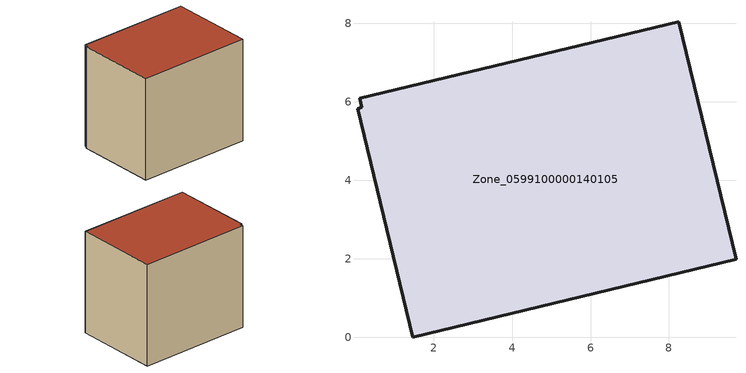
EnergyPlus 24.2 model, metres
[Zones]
Zone_0599100000140105
 floor ground (C_G): 0.11,6.09 8.25,8.04 9.71,1.99 1.46,0 0.06,5.83 0.17,5.86 z0
 wall outside (C_F): 9.71,1.99 8.25,8.04 0.11,6.09 0.17,5.86 0.06,5.83 1.46,0 9.71,1.99 z0:7.58
 roof outside (C_R): 8.25,8.04 0.11,6.09 0.17,5.86 0.06,5.83 1.46,0 9.71,1.99 z7.58
[BUILDING]
Pand.0599100000140105: North Axis=0; Terrain=City; Loads Convergence Tolerance Value=0.04; Temperature Convergence Tolerance Value=0.4; Solar Distribution=FullExterior; Maximum Number of Warmup Days=25; Minimum Number of Warmup Days=1
[Site:Location]
Rotterdam.The.Hague.AP_ZH_NLD Design_Conditions: Latitude=51.96; Longitude=4.45; Time Zone=1; Elevation=-4.5
[SITE:GROUNDTEMPERATURE:BUILDINGSURFACE]
18, 18, 18, 18, 18, 18, 18, 18, 18, 18, 18, 18
[MATERIAL] Thermal Absorptance=0.9; Solar Absorptance=0.7; Visible Absorptance=0.7
Name | Roughness | Thickness | Conductivity | Density | Specific Heat
G.TI.1965-1974 | MediumSmooth | 0.15 | 0.882353 | 540 | 1210
F.TI.1965-1974 | Rough | 0.3 | 0.697674 | 1920 | 840
R.TI.1965-1974 | MediumRough | 0.2 | 0.232558 | 1500 | 1000
[CONSTRUCTION]
C_G: G.TI.1965-1974
C_F: F.TI.1965-1974
C_R: R.TI.1965-1974
[ZONE]
Zone_0599100000140105: Type=1; Multiplier=1; Ceiling Height=Autocalculate; Volume=Autocalculate; Floor Area=autocalculate; Part of Total Floor Area=Yes
[ZONEINFILTRATION:DESIGNFLOWRATE]
Infil_Zone_0599100000140105: Zone or ZoneList or Space or SpaceList=Zone_0599100000140105; Schedule=AlwaysOn; Design Flow Rate Calculation Method=Flow/Area; Flow Rate per Floor Area=0.003; Constant Term Coefficient=1; Temperature Term Coefficient=0; Velocity Term Coefficient=0; Velocity Squared Term Coefficient=0
[HVACTEMPLATE:ZONE:IDEALLOADSAIRSYSTEM]
Zone_0599100000140105: Maximum Heating Supply Air Temperature=50; Minimum Cooling Supply Air Temperature=13; Maximum Heating Supply Air Humidity Ratio=0.0156; Minimum Cooling Supply Air Humidity Ratio=0.0077; Heating Limit=NoLimit; Cooling Limit=NoLimit; Dehumidification Control Type=ConstantSensibleHeatRatio; Cooling Sensible Heat Ratio=0.7; Dehumidification Setpoint=60; Humidification Control Type=None; Humidification Setpoint=30; Outdoor Air Method=None; Outdoor Air Flow Rate per Person=0.00944; Outdoor Air Flow Rate per Zone Floor Area=0; Outdoor Air Flow Rate per Zone=0; Demand Controlled Ventilation Type=None; Outdoor Air Economizer Type=NoEconomizer; Heat Recovery Type=None; Sensible Heat Recovery Effectiveness=0.7; Latent Heat Recovery Effectiveness=0.65
[ZONECONTROL:THERMOSTAT]
ThermostatControl_Zone_0599100000140105: Zone or ZoneList=Zone_0599100000140105; Control Type Schedule=DualSetpointControlType; Control 1=Thermostat_Zone_0599100000140105; Temperature Difference Between Cutout And Setpoint=0
[THERMOSTATSETPOINT:DUALSETPOINT]
Thermostat_Zone_0599100000140105: Heating Setpoint Temperature Schedule=HeatingSetpoint_Zone_0599100000140105; Cooling Setpoint Temperature Schedule=CoolingSetpoint_Zone_0599100000140105
[SCHEDULE:COMPACT]
HeatingSetpoint_Zone_0599100000140105: Through: 12/31, For: AllDays, Until: 24:00, 21
CoolingSetpoint_Zone_0599100000140105: Through: 12/31, For: AllDays, Until: 24:00, 24
DualSetpointControlType: Through: 12/31, For: AllDays, Until: 24:00, 4
AlwaysOn: Through: 12/31, For: AllDays, Until: 24:00, 1
